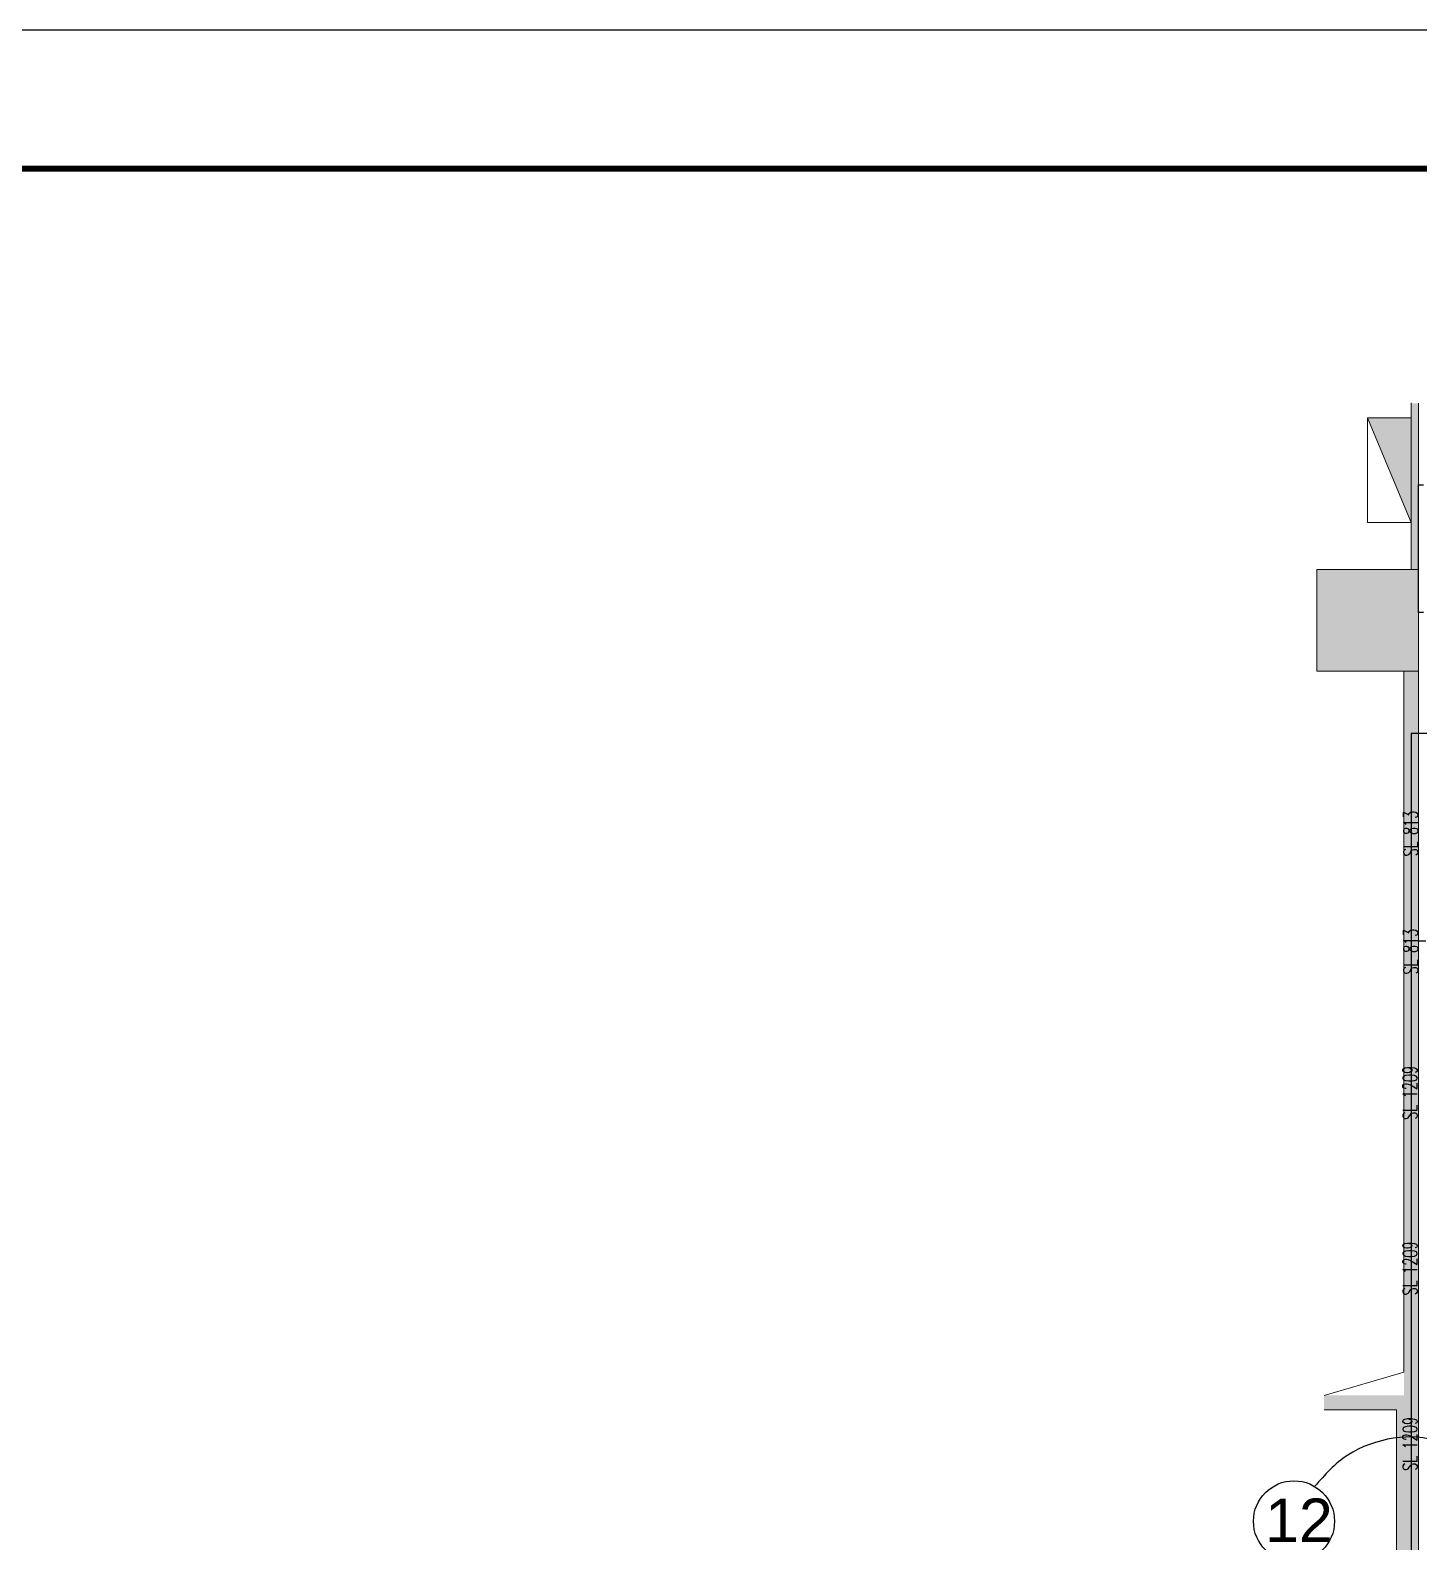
# Model space of a CAD drawing. Header units: millimetres. Extents: x 5896 to 6381, y 4295 to 4378.
# Drawn here: x 6308.44 to 6318, y 4367.32 to 4377.73 of the extents above; entities that cross this region are included whole.
import ezdxf

# ---------------------------------------------------------------- set-up
doc = ezdxf.new("R2010")
doc.units = ezdxf.units.MM
doc.linetypes.add('PHANTOM2', pattern=[1.25, 0.625, -0.125, 0.125, -0.125, 0.125, -0.125])
for name, color, linetype in [('GA_X DIM', 8, 'Continuous'), ('Pareti02', 3, 'Continuous'), ('R-PIANI', 6, 'Continuous'), ('TESTI', 3, 'Continuous'), ('图框', 254, 'Continuous')]:
    doc.layers.add(name, color=color, linetype=linetype)
for name, color, linetype, lineweight, true_color in [('LD_light', 7, 'Continuous', 5, 0xf00000), ('R-HATCH', 7, 'Continuous', 9, 0xbababa), ('R-WALL', 7, 'Continuous', 9, 0xbababa)]:
    doc.layers.add(name, color=color, linetype=linetype, lineweight=lineweight, true_color=true_color)
doc.layers.add('R-BORDER', color=7, linetype='PHANTOM2', true_color=0xdb0000, plot=False)
doc.layers.add('R-PLANT', color=1, linetype='Continuous', lineweight=9)
doc.styles.add('cart-inver', font='Arial.ttf')
doc.styles.add('SIMPLEX', font='SIMPLEX.SHX', dxfattribs={"width": 0.65})

# ---------------------------------------------------------------- blocks, each defined once
blk = doc.blocks.new('112')
at = {"layer": 'R-HATCH', "ltscale": 10000}
h = blk.add_hatch(color=253, dxfattribs=at)
h.dxf.hatch_style = 1
h.paths.add_polyline_path([(6096.031, 4424.259), (6095.981, 4424.259), (6095.981, 4423.114), (6096.031, 4423.114)])
h = blk.add_hatch(color=253, dxfattribs=at)
h.dxf.hatch_style = 1
h.paths.add_polyline_path([(6103.731, 4414.014), (6104.431, 4414.014), (6104.431, 4414.714), (6103.731, 4414.714)])
h.paths.add_polyline_path([(6104.431, 4422.412), (6104.431, 4423.112), (6103.731, 4423.112), (6103.731, 4422.412)])
h.paths.add_polyline_path([(6095.331, 4422.414), (6095.331, 4423.114), (6096.031, 4423.114), (6096.031, 4422.414)])
h.paths.add_polyline_path([(6096.031, 4414.014), (6096.031, 4414.714), (6095.331, 4414.714), (6095.331, 4414.014)])
h.paths.add_polyline_path([(6096.031, 4405.613), (6096.031, 4406.313), (6095.331, 4406.313), (6095.331, 4405.613)])
h.paths.add_polyline_path([(6087.631, 4405.804), (6087.631, 4406.504), (6086.931, 4406.504), (6086.931, 4405.804)])
h.paths.add_polyline_path([(6086.931, 4414.714), (6087.631, 4414.714), (6087.631, 4414.014), (6086.931, 4414.014)])
h = blk.add_hatch(color=253, dxfattribs=at)
h.dxf.hatch_style = 1
h.paths.add_polyline_path([(6096.031, 4417.326), (6096.031, 4422.414), (6095.931, 4422.414), (6095.931, 4417.426), (6095.381, 4417.426), (6095.381, 4417.326), (6095.881, 4417.326), (6095.881, 4414.716), (6096.031, 4414.716)])
at = {"layer": 'R-PLANT', "ltscale": 10000}
h = blk.add_hatch(color=253, dxfattribs=at)
h.dxf.hatch_style = 1
h.paths.add_polyline_path([(6095.981, 4424.159), (6095.681, 4424.159), (6095.981, 4423.439)])
at = {"layer": 'Pareti02', "color": 253}
blk.add_line((6096.081, 4420.554), (6096.031, 4420.554), dxfattribs=at)
at = {"layer": 'R-BORDER', "color": 253, "ltscale": 10000}
for p, q in [((6107.154, 4421.984), (6095.981, 4421.984)), ((6095.981, 4421.984), (6095.981, 4411.946))]:
    blk.add_line(p, q, dxfattribs=at)
at = {"layer": 'R-PIANI', "color": 253, "ltscale": 10000}
for p, q in [((6096.031, 4422.819), (6096.031, 4423.699)), ((6096.031, 4423.699), (6096.066, 4423.699)), ((6096.066, 4422.819), (6096.031, 4422.819))]:
    blk.add_line(p, q, dxfattribs=at)
at = {"layer": 'R-PLANT', "color": 253, "ltscale": 10000}
for p, q in [((6095.981, 4423.439), (6095.681, 4424.159)), ((6095.981, 4424.159), (6095.681, 4424.159)), ((6095.681, 4424.159), (6095.681, 4423.439)), ((6095.981, 4423.439), (6095.981, 4424.159)), ((6095.681, 4423.439), (6095.981, 4423.439))]:
    blk.add_line(p, q, dxfattribs=at)
at = {"layer": 'R-WALL', "color": 253, "ltscale": 10000}
for p, q in [((6095.981, 4423.114), (6095.981, 4424.263)), ((6096.031, 4423.114), (6096.031, 4424.261)), ((6095.331, 4422.414), (6095.331, 4423.114)), ((6095.331, 4423.114), (6096.031, 4423.114)), ((6096.031, 4423.114), (6096.031, 4422.414)), ((6096.031, 4422.414), (6095.331, 4422.414)), ((6095.931, 4417.586), (6095.931, 4422.414)), ((6096.031, 4417.486), (6096.031, 4422.414)), ((6095.381, 4417.426), (6095.931, 4417.586)), ((6095.381, 4417.426), (6095.931, 4417.586)), ((6096.031, 4417.486), (6096.031, 4414.714)), ((6095.881, 4417.326), (6095.381, 4417.326)), ((6095.881, 4417.326), (6095.881, 4414.714))]:
    blk.add_line(p, q, dxfattribs=at)
blk = doc.blocks.new('tukuang')
at = {"layer": '图框'}
blk.add_lwpolyline([(0, 0), (4200, 0), (4200, 2969.7), (0, 2969.7)], close=True, dxfattribs=at)
at = {"layer": '图框', "const_width": 4.24}
blk.add_lwpolyline([(212.1, 2870.7), (4101, 2870.7), (4101, 99), (212.1, 99)], close=True, dxfattribs=at)

msp = doc.modelspace()

# ---------------------------------------------------------------- hatches: boundary and pattern name
at = {"layer": 'R-PLANT', "ltscale": 10000}
h = msp.add_hatch(color=1, dxfattribs=at)
h.dxf.hatch_style = 1
h.paths.add_polyline_path([(6317.952, 4375.056), (6317.652, 4375.056), (6317.952, 4374.336)])

# ---------------------------------------------------------------- linework, layer by layer
at = {"color": 6}
msp.add_circle((6317.145, 4367.456), 0.279, dxfattribs=at)
at = {"color": 5}
msp.add_spline([(6315.262, 4363.832, 0), (6314.667, 4360.584), (6314.518, 4359.689, 0), (6316.885, 4359.563), (6318.782, 4359.999), (6320.933, 4360.248), (6321.702, 4360.558), (6322.781, 4360.78), (6322.851, 4361.505), (6322.678, 4364.056, 0), (6319.979, 4365.283), (6319.857, 4365.763, 0), (6319.726, 4366.763), (6321.786, 4367.683, 0), (6321.791, 4371.232, 0), (6322.205, 4370.342, 0), (6324.63, 4367.131), (6328.432, 4366.76), (6329.75, 4366.469), (6329.756, 4366.277)], degree=3, dxfattribs=at)
at = {"color": 6}
msp.add_spline([(6319.03, 4363.72), (6318.637, 4364.101), (6318.627, 4364.389), (6318.312, 4364.556), (6318.241, 4366.767), (6318.136, 4368.005), (6317.515, 4367.912), (6317.289, 4367.698)], degree=3, dxfattribs=at)
at = {"layer": 'R-PLANT', "ltscale": 10000, "elevation": 0}
for points in [[(6317.952, 4374.336), (6317.952, 4375.056), (6317.652, 4375.056), (6317.652, 4374.336), (6317.952, 4374.336)], [(6317.952, 4374.336), (6317.652, 4375.056)]]:
    msp.add_lwpolyline(points, dxfattribs=at)

# ---------------------------------------------------------------- block references
msp.add_blockref('112', (221.971, -49.103))
at = {"layer": 'GA_X DIM', "xscale": 0.009635294117647079, "yscale": 0.009635294117647079, "zscale": 0.009635294117647079}
msp.add_blockref('tukuang', (6300.236, 4349.112), dxfattribs=at)

# ---------------------------------------------------------------- texts
at = {"layer": 'LD_light', "lineweight": 30, "char_height": 0.1, "width": 1.24955, "attachment_point": 4, "rotation": 90, "style": 'SIMPLEX'}
for s, insert in [('SL 813', (6317.949, 4372.036)), ('SL 813', (6317.949, 4371.223)), ('SL 1209', (6317.944, 4370.222)), ('SL 1209', (6317.944, 4369.013)), ('SL 1209', (6317.944, 4367.804))]:
    msp.add_mtext(s, dxfattribs=dict(at, insert=insert))
at = {"layer": 'TESTI', "color": 6, "insert": (6316.946, 4367.613), "char_height": 0.3, "width": 0.15526, "attachment_point": 1, "style": 'cart-inver'}
msp.add_mtext('12', dxfattribs=at)

doc.saveas('drawing.dxf')
